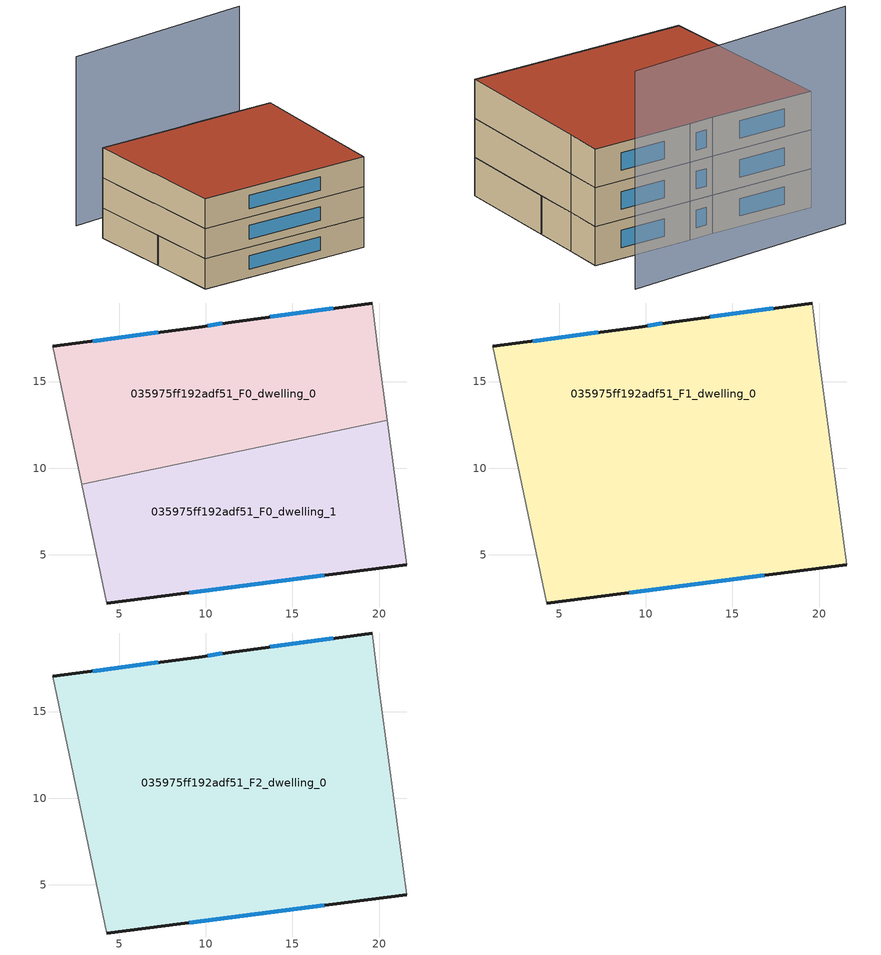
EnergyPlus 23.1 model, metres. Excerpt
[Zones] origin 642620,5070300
035975ff192adf51_F0_dwelling_0
 floor ground (EU_floor_Construction): 20.48,12.76 19.99,16.43 19.59,19.53 11.49,18.43 9.59,18.13 1.18,17.03 2.85,9.07 z0
 wall outside (EU_wall_Construction): 1.18,17.03 9.59,18.13 11.49,18.43 19.59,19.53 z0:3
 wall adiabatic (EU_wall_Construction): 2.85,9.07 1.18,17.03 / 19.59,19.53 19.99,16.43 20.48,12.76 z0:3
 wall to 035975ff192adf51_F0_dwelling_1 (EU_wall_Construction): 20.48,12.76 2.85,9.07 z0:3
 window (EU_Window_Construction): 3.5,17.34 7.27,17.83 / 10.11,18.21 10.97,18.35 / 13.72,18.73 17.36,19.23 z0.83:2.17
035975ff192adf51_F0_dwelling_1
 floor ground (EU_floor_Construction): 21.59,4.42 20.48,12.76 2.85,9.07 4.28,2.22 z0
 wall outside (EU_wall_Construction): 21.59,4.42 4.28,2.22 z0:3
 wall adiabatic (EU_wall_Construction): 20.48,12.76 21.59,4.42 / 4.28,2.22 2.85,9.07 z0:3
 window (EU_Window_Construction): 16.83,3.81 9.04,2.83 z0.83:2.17
035975ff192adf51_F1_dwelling_0
 floor to 035975ff192adf51_F0_dwelling_0 (EU_floor_Construction): 20.48,12.76 19.99,16.43 19.59,19.53 11.49,18.43 9.59,18.13 1.18,17.03 2.85,9.07 z3
 floor to 035975ff192adf51_F0_dwelling_1 (EU_floor_Construction): 21.59,4.42 20.48,12.76 2.85,9.07 4.28,2.22 z3
 wall outside (EU_wall_Construction): 21.59,4.42 4.28,2.22 / 1.18,17.03 9.59,18.13 11.49,18.43 19.59,19.53 z3:6
 wall adiabatic (EU_wall_Construction): 4.28,2.22 1.18,17.03 / 19.59,19.53 19.99,16.43 21.59,4.42 z3:6
 window (EU_Window_Construction): 16.83,3.81 9.04,2.83 / 3.5,17.34 7.27,17.83 / 10.11,18.21 10.97,18.35 / 13.72,18.73 17.36,19.23 z3.83:5.17
035975ff192adf51_F2_dwelling_0
 floor to 035975ff192adf51_F1_dwelling_0 (EU_floor_Construction): 21.59,4.42 19.99,16.43 19.59,19.53 11.49,18.43 9.59,18.13 1.18,17.03 4.28,2.22 z6
 wall outside (EU_wall_Construction): 21.59,4.42 4.28,2.22 / 1.18,17.03 9.59,18.13 11.49,18.43 19.59,19.53 z6:9
 wall adiabatic (EU_wall_Construction): 4.28,2.22 1.18,17.03 / 19.59,19.53 19.99,16.43 21.59,4.42 z6:9
 window (EU_Window_Construction): 16.83,3.81 9.04,2.83 / 3.5,17.34 7.27,17.83 / 10.11,18.21 10.97,18.35 / 13.72,18.73 17.36,19.23 z6.83:8.17
 roof outside (EU_roof_Construction): 19.59,19.53 19.99,16.43 21.59,4.42 4.28,2.22 1.18,17.03 9.59,18.13 11.49,18.43 z9
shading: 18.95,24.57 0.32,20.69 z0:16.8
[Building]
EU S2 Campaign: North Axis=0; Terrain=City; Solar Distribution=FullExterior
[Site:Location]
Lyon-Bron: Latitude=45.75; Longitude=5; Time Zone=1; Elevation=198
[SizingPeriod:WeatherFileDays]
AnnualSizingPeriod: Begin Month=1; Begin Day of Month=1; End Month=12; End Day of Month=31; Day of Week for Start Day=Monday; Use Weather File Daylight Saving Period=No; Use Weather File Rain and Snow Indicators=No
[MATERIAL]
EU_InternalMass_Material: Roughness=MediumRough; Thickness=0.1; Conductivity=1; Density=1800; Specific Heat=900; Thermal Absorptance=0.9; Solar Absorptance=0.7; Visible Absorptance=0.7
[MATERIAL:NOMASS] Roughness=MediumRough; Thermal Absorptance=0.9; Solar Absorptance=0.7; Visible Absorptance=0.7
Name | Thermal Resistance
EU_wall_NoMass | 0.87146
EU_roof_NoMass | 0.842276
EU_floor_NoMass | 0.496999
[WINDOWMATERIAL:SIMPLEGLAZINGSYSTEM]
EU_Window_SimpleGlazing: UFactor=2.2525; Solar Heat Gain Coefficient=0.76; Visible Transmittance=0.76
[CONSTRUCTION]
EU_wall_Construction: EU_wall_NoMass
EU_roof_Construction: EU_roof_NoMass
EU_floor_Construction: EU_floor_NoMass
EU_InternalMass_Construction: EU_InternalMass_Material
EU_Window_Construction: EU_Window_SimpleGlazing
[ZONE] Type=1; Multiplier=1; Ceiling Height=autocalculate; Floor Area=autocalculate; Part of Total Floor Area=Yes
Name | Volume
035975ff192adf51_F0_dwelling_0 | 409.437
035975ff192adf51_F1_dwelling_0 | 818.86
035975ff192adf51_F2_dwelling_0 | 818.862
035975ff192adf51_F0_dwelling_1 | 409.43
[INTERNALMASS] Construction=EU_InternalMass_Construction
Name | Zone or ZoneList | Surface Area
035975ff192adf51_F0_dwelling_0_EU_InternalMass | 035975ff192adf51_F0_dwelling_0 | 136.479
035975ff192adf51_F0_dwelling_1_EU_InternalMass | 035975ff192adf51_F0_dwelling_1 | 136.477
035975ff192adf51_F1_dwelling_0_EU_InternalMass | 035975ff192adf51_F1_dwelling_0 | 272.954
035975ff192adf51_F2_dwelling_0_EU_InternalMass | 035975ff192adf51_F2_dwelling_0 | 272.954
[OTHEREQUIPMENT] Fuel Type=Electricity; Design Level Calculation Method=Watts/Area; Power per Zone Floor Area=1; Fraction Latent=0; Fraction Radiant=0; Fraction Lost=0; Carbon Dioxide Generation Rate=0; EndUse Subcategory=EU_Step8_InternalGains
Name | Zone or ZoneList or Space or SpaceList | Schedule
EU_Step8_InternalGain_035975ff192adf51_F0_dwelling_0_f000 | 035975ff192adf51_F0_dwelling_0 | EU_Step8_GainSchedule_035975ff192adf51_F0_dwelling_0_f000
EU_Step8_InternalGain_035975ff192adf51_F0_dwelling_1_f000 | 035975ff192adf51_F0_dwelling_1 | EU_Step8_GainSchedule_035975ff192adf51_F0_dwelling_1_f000
EU_Step8_InternalGain_035975ff192adf51_F1_dwelling_0_f000 | 035975ff192adf51_F1_dwelling_0 | EU_Step8_GainSchedule_035975ff192adf51_F1_dwelling_0_f000
EU_Step8_InternalGain_035975ff192adf51_F2_dwelling_0_f000 | 035975ff192adf51_F2_dwelling_0 | EU_Step8_GainSchedule_035975ff192adf51_F2_dwelling_0_f000
[ZONEVENTILATION:DESIGNFLOWRATE] Schedule=EU_AlwaysOn; Design Flow Rate Calculation Method=AirChanges/Hour; Air Changes per Hour=0.425; Ventilation Type=Natural; Fan Pressure Rise=0; Fan Total Efficiency=1; Constant Term Coefficient=1; Temperature Term Coefficient=0; Velocity Term Coefficient=0; Velocity Squared Term Coefficient=0; Minimum Indoor Temperature=-100; Maximum Indoor Temperature=100; Delta Temperature=-100; Minimum Outdoor Temperature=-100; Maximum Outdoor Temperature=100; Maximum Wind Speed=40
Name | Zone or ZoneList or Space or SpaceList
EU_ConstantAir_035975ff192adf51_F0_dwelling_0 | 035975ff192adf51_F0_dwelling_0
EU_ConstantAir_035975ff192adf51_F0_dwelling_1 | 035975ff192adf51_F0_dwelling_1
EU_ConstantAir_035975ff192adf51_F1_dwelling_0 | 035975ff192adf51_F1_dwelling_0
EU_ConstantAir_035975ff192adf51_F2_dwelling_0 | 035975ff192adf51_F2_dwelling_0
[HVACTEMPLATE:THERMOSTAT] Constant Heating Setpoint=20; Constant Cooling Setpoint=50
EU_HeatOnly_035975ff192adf51_F0_dwelling_0; EU_HeatOnly_035975ff192adf51_F0_dwelling_1; EU_HeatOnly_035975ff192adf51_F1_dwelling_0; EU_HeatOnly_035975ff192adf51_F2_dwelling_0
[HVACTEMPLATE:ZONE:IDEALLOADSAIRSYSTEM] System Availability Schedule=EU_AlwaysOn; Maximum Heating Supply Air Temperature=50; Minimum Cooling Supply Air Temperature=13; Maximum Heating Supply Air Humidity Ratio=0.0156; Minimum Cooling Supply Air Humidity Ratio=0.0077; Heating Limit=NoLimit; Cooling Limit=NoLimit; Heating Availability Schedule=EU_AlwaysOn; Cooling Availability Schedule=EU_CoolingOff; Dehumidification Control Type=ConstantSensibleHeatRatio; Cooling Sensible Heat Ratio=0.7; Dehumidification Setpoint=60; Humidification Control Type=None; Humidification Setpoint=30; Outdoor Air Method=None; Outdoor Air Flow Rate per Person=0.00944; Outdoor Air Flow Rate per Zone Floor Area=0; Outdoor Air Flow Rate per Zone=0; Demand Controlled Ventilation Type=None; Outdoor Air Economizer Type=NoEconomizer; Heat Recovery Type=None; Sensible Heat Recovery Effectiveness=0.7; Latent Heat Recovery Effectiveness=0.65
Name | Template Thermostat
035975ff192adf51_F0_dwelling_0 | EU_HeatOnly_035975ff192adf51_F0_dwelling_0
035975ff192adf51_F0_dwelling_1 | EU_HeatOnly_035975ff192adf51_F0_dwelling_1
035975ff192adf51_F1_dwelling_0 | EU_HeatOnly_035975ff192adf51_F1_dwelling_0
035975ff192adf51_F2_dwelling_0 | EU_HeatOnly_035975ff192adf51_F2_dwelling_0
[SIZING:ZONE] Zone Cooling Design Supply Air Temperature Input Method=SupplyAirTemperature; Zone Cooling Design Supply Air Temperature=13; Zone Heating Design Supply Air Temperature Input Method=SupplyAirTemperature; Zone Heating Design Supply Air Temperature=50; Zone Cooling Design Supply Air Humidity Ratio=0.008; Zone Heating Design Supply Air Humidity Ratio=0.008; Cooling Design Air Flow Method=DesignDay; Cooling Design Air Flow Rate=0; Cooling Minimum Air Flow per Zone Floor Area=0.000762; Cooling Minimum Air Flow=0; Cooling Minimum Air Flow Fraction=0.2; Heating Design Air Flow Method=DesignDay; Heating Design Air Flow Rate=0; Heating Maximum Air Flow per Zone Floor Area=0.002032; Heating Maximum Air Flow=0.141576; Heating Maximum Air Flow Fraction=0.3; Account for Dedicated Outdoor Air System=No; Dedicated Outdoor Air System Control Strategy=NeutralSupplyAir; Dedicated Outdoor Air Low Setpoint Temperature for Design=autosize; Dedicated Outdoor Air High Setpoint Temperature for Design=autosize; Zone Load Sizing Method=Sensible Load Only No Latent Load; Zone Latent Cooling Design Supply Air Humidity Ratio Input Method=HumidityRatioDifference; Zone Cooling Design Supply Air Humidity Ratio Difference=0.005; Zone Latent Heating Design Supply Air Humidity Ratio Input Method=HumidityRatioDifference; Zone Humidification Design Supply Air Humidity Ratio Difference=0.005
035975ff192adf51_F0_dwelling_0; 035975ff192adf51_F0_dwelling_1; 035975ff192adf51_F1_dwelling_0; 035975ff192adf51_F2_dwelling_0
[SCHEDULE:CONSTANT]
Name | Hourly Value
EU_AlwaysOn | 1
EU_CoolingOff | 0
[SCHEDULE:FILE] Column Number=1; Rows to Skip at Top=0; Number of Hours of Data=8760; Column Separator=Comma; Interpolate to Timestep=No; Minutes per Item=60; Adjust Schedule for Daylight Savings=Yes
Name | File
EU_Step8_GainSchedule_035975ff192adf51_F0_dwelling_0_f000 | ../../schedules/035975ff192adf51/035975ff192adf51_F0_dwelling_0_f000_gain.csv
EU_Step8_GainSchedule_035975ff192adf51_F0_dwelling_1_f000 | ../../schedules/035975ff192adf51/035975ff192adf51_F0_dwelling_1_f000_gain.csv
EU_Step8_GainSchedule_035975ff192adf51_F1_dwelling_0_f000 | ../../schedules/035975ff192adf51/035975ff192adf51_F1_dwelling_0_f000_gain.csv
EU_Step8_GainSchedule_035975ff192adf51_F2_dwelling_0_f000 | ../../schedules/035975ff192adf51/035975ff192adf51_F2_dwelling_0_f000_gain.csv
